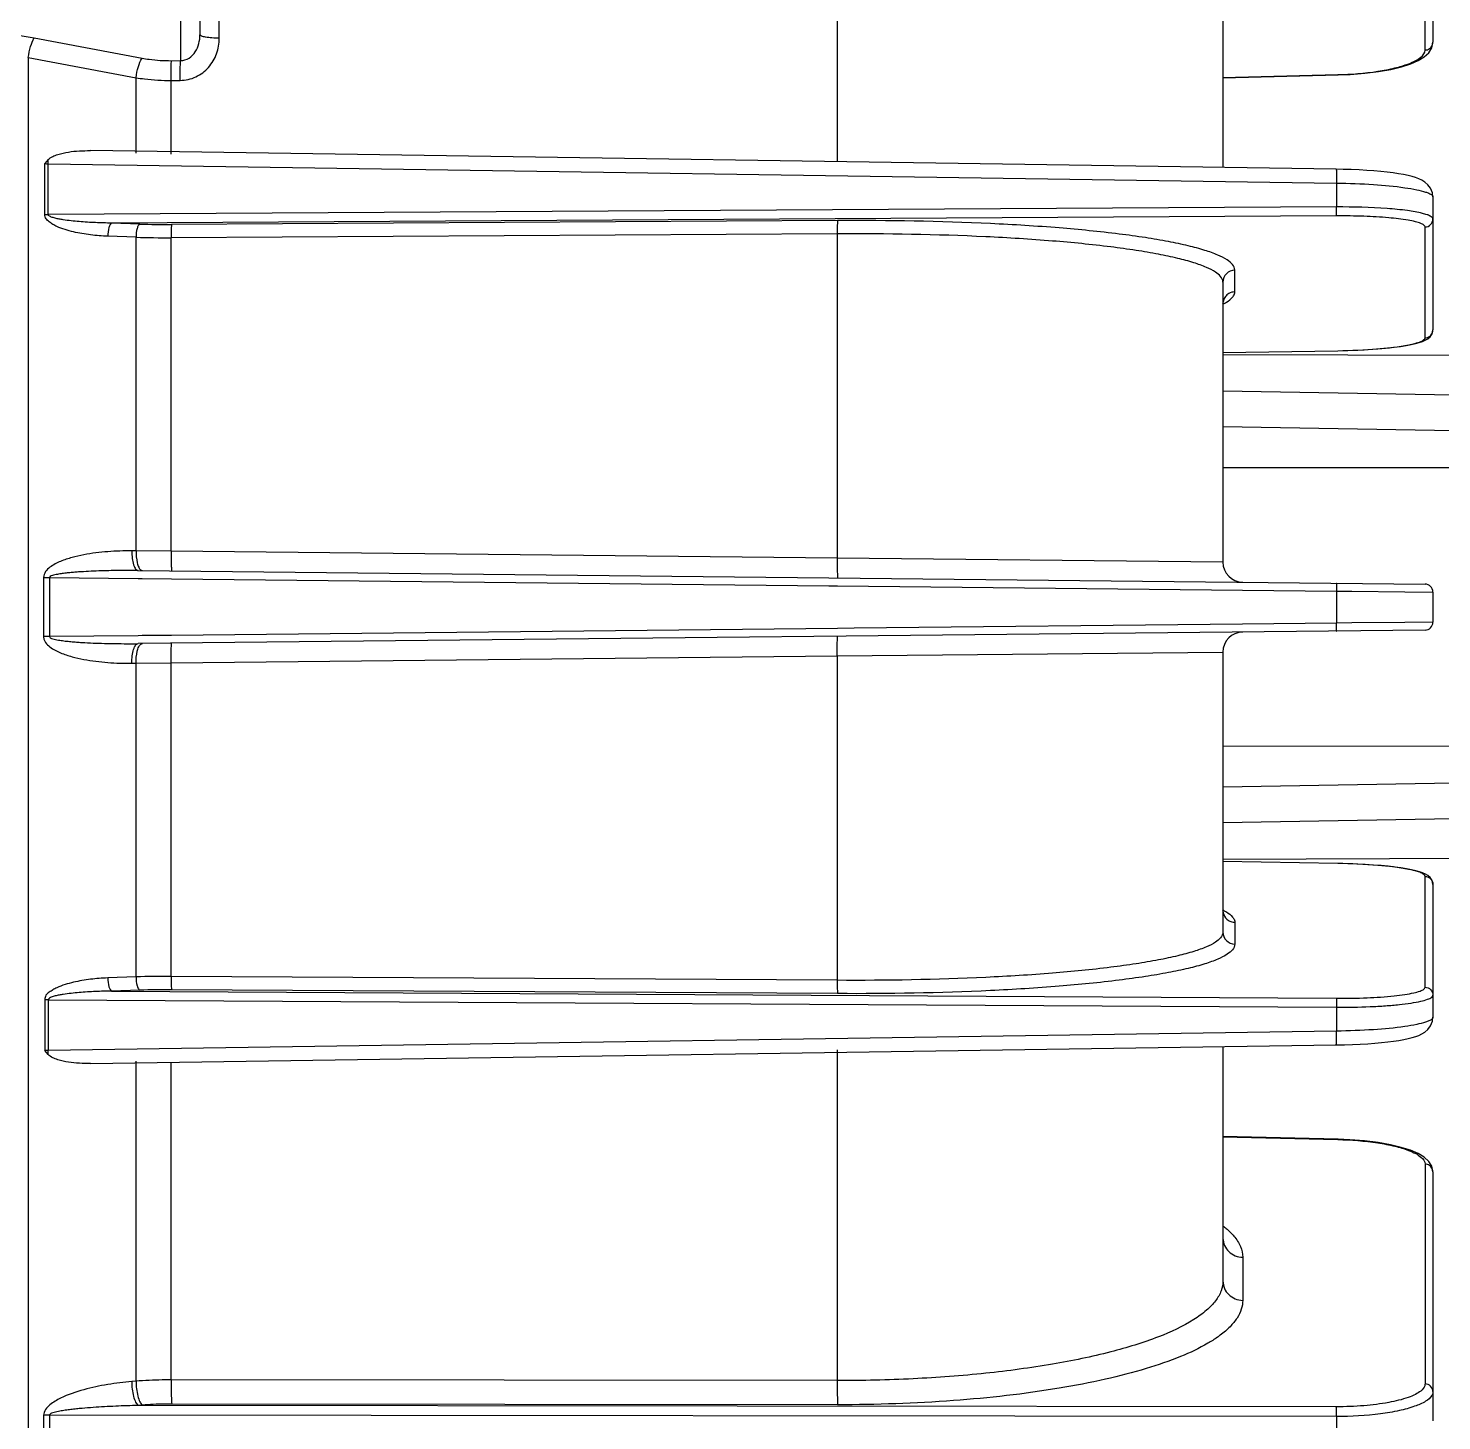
# Model space of a CAD drawing. Header units: millimetres. Extents: x -6 to 705, y -10 to 538.
# Drawn here: x 192.165 to 194.446, y 217.607 to 219.855 of the extents above; entities that cross this region are included whole.
import ezdxf

# ---------------------------------------------------------------- set-up
doc = ezdxf.new("R2010")
doc.units = ezdxf.units.MM

msp = doc.modelspace()

# ---------------------------------------------------------------- linework, layer by layer
at = {"color": 8, "linetype": 'Continuous', "lineweight": -3}
for p, q in [((192.4419, 220.2939), (192.4419, 219.8449)), ((194.4321, 220.2344), (194.4321, 219.8326)), ((194.4194, 219.8201), (194.4194, 220.1749)), ((192.4731, 219.8392), (192.4731, 220.1685)), ((193.4705, 220.1696), (193.4706, 219.6397)), ((194.0932, 220.0088), (194.0932, 219.6304)), ((192.4105, 219.9687), (192.4105, 219.8031)), ((192.1745, 219.8398), (192.3484, 219.8072)), ((194.4303, 219.8236), (194.4321, 219.8326)), ((192.1648, 219.808), (192.1648, 215.8857)), ((192.1648, 219.808), (192.3387, 219.7755)), ((192.3958, 219.803), (192.4105, 219.8031)), ((192.3387, 219.6538), (192.3387, 219.7755)), ((192.3955, 219.7711), (192.4102, 219.7712)), ((192.3955, 219.6519), (192.3955, 219.7711)), ((194.0932, 219.776), (194.2788, 219.7804)), ((194.0932, 219.7755), (194.2789, 219.7799)), ((194.2788, 219.7804), (194.2789, 219.7799)), ((194.276, 219.6277), (192.265, 219.6577)), ((192.197, 219.6432), (192.1913, 219.6368)), ((192.1913, 219.5547), (192.1913, 219.6368)), ((192.197, 219.5546), (192.197, 219.6365)), ((192.197, 219.6365), (194.2765, 219.6053)), ((194.2765, 219.6053), (194.2765, 219.5668)), ((194.4321, 219.5829), (194.4321, 219.5829)), ((194.4321, 219.5829), (194.4321, 219.3684)), ((194.2765, 219.5668), (192.197, 219.5546)), ((194.2762, 219.5524), (192.2992, 219.5408)), ((192.3448, 219.5392), (192.2992, 219.5408)), ((193.471, 219.5448), (192.396, 219.5385)), ((194.4194, 219.3556), (194.4194, 219.5345)), ((192.3387, 219.5179), (192.2931, 219.5195)), ((192.3387, 219.0114), (192.3387, 219.5179)), ((193.4705, 219.5233), (192.3955, 219.5171)), ((192.3955, 219.0109), (192.3955, 219.5171)), ((193.4705, 219.5233), (193.4705, 218.9997)), ((194.0932, 219.4456), (194.0932, 218.9934)), ((194.1123, 219.4297), (194.1123, 219.4648)), ((194.0932, 219.4114), (194.0932, 219.4105)), ((194.4308, 219.362), (194.4321, 219.3684)), ((194.0932, 219.3316), (194.2788, 219.3348)), ((194.5625, 219.3266), (194.0932, 219.3281)), ((194.2788, 219.3348), (194.2788, 219.3347)), ((194.5625, 219.2612), (194.0932, 219.2693)), ((194.5625, 219.2035), (194.0932, 219.2116)), ((194.5625, 219.1453), (194.0932, 219.1459)), ((192.3387, 219.0114), (192.3318, 219.0115)), ((192.3955, 219.0109), (192.3387, 219.0114)), ((193.4705, 218.9997), (192.3955, 219.0109)), ((194.0932, 218.9934), (193.4705, 218.9997)), ((192.1894, 218.9685), (192.1894, 218.8731)), ((192.1989, 218.9685), (192.1989, 218.8731)), ((192.1989, 218.9685), (192.3419, 218.967)), ((192.3419, 218.967), (192.3488, 218.9669)), ((192.3421, 218.9798), (194.4194, 218.958)), ((192.3488, 218.9669), (192.3962, 218.9664)), ((192.3962, 218.9664), (193.4571, 218.9553)), ((193.4571, 218.9553), (193.4712, 218.9551)), ((193.4712, 218.9551), (194.125, 218.9483)), ((194.125, 218.9483), (194.2765, 218.9467)), ((194.2765, 218.9467), (194.2765, 218.8949)), ((194.2765, 218.9467), (194.3011, 218.9465)), ((194.3011, 218.9465), (194.3869, 218.9456)), ((194.3869, 218.9456), (194.4321, 218.9451)), ((194.4321, 218.9451), (194.4321, 218.8965)), ((194.2765, 218.8949), (194.125, 218.8933)), ((194.301, 218.8952), (194.2765, 218.8949)), ((194.3868, 218.896), (194.301, 218.8952)), ((194.4321, 218.8965), (194.3868, 218.896)), ((192.3419, 218.8746), (192.1989, 218.8731)), ((192.3488, 218.8747), (192.3419, 218.8746)), ((194.4194, 218.8836), (192.3421, 218.8618)), ((192.3962, 218.8752), (192.3488, 218.8747)), ((193.4712, 218.8865), (192.3962, 218.8752)), ((193.4979, 218.8867), (193.4712, 218.8865)), ((194.125, 218.8933), (193.4979, 218.8867)), ((192.3318, 218.8301), (192.3387, 218.8302)), ((192.3387, 218.8302), (192.3955, 218.8307)), ((192.3387, 218.3237), (192.3387, 218.8302)), ((192.3955, 218.8307), (193.4705, 218.8419)), ((192.3955, 218.3245), (192.3955, 218.8307)), ((193.4705, 218.8419), (194.0932, 218.8482)), ((193.4705, 218.8419), (193.4705, 218.3183)), ((194.0932, 218.8482), (194.0932, 218.396)), ((194.5625, 218.6963), (194.0932, 218.6957)), ((194.5625, 218.6381), (194.0932, 218.63)), ((194.5625, 218.5804), (194.0932, 218.5723)), ((194.5625, 218.515), (194.0932, 218.5135)), ((194.2788, 218.5068), (194.0932, 218.51)), ((194.2788, 218.5068), (194.2788, 218.5069)), ((194.4194, 218.3071), (194.4194, 218.486)), ((194.4321, 218.4732), (194.4321, 218.2587)), ((194.0932, 218.4311), (194.0932, 218.4302)), ((194.0934, 218.4291), (194.0932, 218.4302)), ((194.1123, 218.4119), (194.1123, 218.3768)), ((193.4705, 218.3183), (192.3955, 218.3245)), ((192.3387, 218.3237), (192.2931, 218.3221)), ((192.3448, 218.3024), (192.2992, 218.3008)), ((193.471, 218.2968), (192.396, 218.3031)), ((192.1913, 218.2869), (192.1913, 218.2048)), ((192.197, 218.287), (192.197, 218.2051)), ((192.197, 218.287), (194.2765, 218.2748)), ((192.2992, 218.3008), (194.2762, 218.2892)), ((194.2765, 218.2748), (194.2765, 218.2363)), ((194.4321, 218.2587), (194.4321, 218.2587)), ((194.2765, 218.2363), (192.197, 218.2051)), ((192.265, 218.1839), (194.276, 218.2139)), ((194.0932, 218.2112), (194.0932, 217.8328)), ((194.276, 218.2139), (194.2894, 218.2142)), ((192.197, 218.1984), (192.1913, 218.2048)), ((192.3387, 217.671), (192.3387, 218.1878)), ((193.4706, 218.2058), (193.4705, 217.6721)), ((192.3955, 217.6732), (192.3955, 218.1858)), ((194.2789, 218.0617), (194.0932, 218.0661)), ((194.0932, 218.0656), (194.2788, 218.0612)), ((194.2789, 218.0617), (194.2788, 218.0612)), ((194.4194, 218.0215), (194.4194, 217.6667)), ((194.4321, 218.009), (194.4321, 217.6072)), ((194.0932, 217.9023), (194.0932, 217.9019)), ((194.1251, 217.8712), (194.1251, 217.8016)), ((192.3387, 217.671), (192.3318, 217.6704)), ((193.4705, 217.6721), (192.3955, 217.6732)), ((192.3489, 217.6324), (192.3421, 217.6319)), ((194.2762, 217.6298), (192.3421, 217.6319)), ((193.4714, 217.633), (192.3963, 217.6342)), ((192.1894, 217.6159), (192.1894, 217.5237)), ((192.1989, 217.6164), (192.1989, 217.5242)), ((194.2765, 217.614), (192.1989, 217.6164)), ((194.2765, 217.614), (194.2765, 217.564))]:
    msp.add_line(p, q, dxfattribs=at)
for points in [[(194.3815, 219.7932), (194.3963, 219.798), (194.4084, 219.8032), (194.418, 219.8091), (194.4254, 219.8157), (194.4303, 219.8236)], [(194.2789, 219.7799), (194.2985, 219.7807), (194.3223, 219.7826), (194.3443, 219.7854), (194.3642, 219.789), (194.3815, 219.7932)], [(194.4321, 219.5829), (194.4313, 219.5896), (194.4284, 219.5969), (194.4241, 219.6027), (194.4192, 219.607), (194.4143, 219.61), (194.4094, 219.6123), (194.4041, 219.6142), (194.3984, 219.6159), (194.3919, 219.6175), (194.3846, 219.619), (194.3766, 219.6204), (194.3677, 219.6217), (194.3582, 219.6229), (194.3479, 219.624), (194.3369, 219.6249), (194.3252, 219.6258), (194.313, 219.6265), (194.3003, 219.6271), (194.2873, 219.6275), (194.276, 219.6277)], [(194.0932, 219.4114), (194.0934, 219.4125), (194.0941, 219.4143)], [(194.3797, 219.3418), (194.3888, 219.3432), (194.3968, 219.3447), (194.4039, 219.3463), (194.41, 219.348), (194.4152, 219.3497), (194.4197, 219.3517), (194.4239, 219.3541), (194.4276, 219.3573), (194.4308, 219.362)], [(194.2788, 219.3347), (194.2931, 219.335), (194.3074, 219.3355), (194.3213, 219.3362), (194.3346, 219.3371), (194.3471, 219.3381), (194.3589, 219.3392), (194.3697, 219.3404), (194.3797, 219.3418)], [(194.3805, 218.4997), (194.3707, 218.5011), (194.36, 218.5023), (194.3485, 218.5034), (194.3361, 218.5044), (194.323, 218.5053), (194.3093, 218.506), (194.2952, 218.5065), (194.2806, 218.5069), (194.2788, 218.5069)], [(194.4043, 218.4952), (194.3973, 218.4968), (194.3894, 218.4983), (194.3805, 218.4997)], [(194.4321, 218.4732), (194.4308, 218.4795), (194.4277, 218.4843), (194.424, 218.4875), (194.4199, 218.4899), (194.4154, 218.4918), (194.4103, 218.4936), (194.4043, 218.4952)], [(194.0932, 218.4281), (194.0941, 218.4272), (194.0934, 218.4291)], [(194.2894, 218.2142), (194.3023, 218.2146), (194.3148, 218.2152), (194.3268, 218.2159), (194.3382, 218.2168), (194.3491, 218.2178), (194.3591, 218.2188), (194.3685, 218.22), (194.3772, 218.2213), (194.385, 218.2227), (194.3922, 218.2242), (194.3986, 218.2257), (194.4043, 218.2274), (194.4095, 218.2293), (194.4144, 218.2316), (194.4192, 218.2346), (194.4241, 218.2389), (194.4284, 218.2447), (194.4313, 218.2521), (194.4321, 218.2587)], [(194.381, 218.0485), (194.3636, 218.0527), (194.3437, 218.0563), (194.3217, 218.0591), (194.298, 218.0609), (194.2789, 218.0617)], [(194.4081, 218.0385), (194.3959, 218.0438), (194.381, 218.0485)], [(194.4321, 218.009), (194.4303, 218.018), (194.4253, 218.026), (194.4179, 218.0327), (194.4081, 218.0385)]]:
    msp.add_lwpolyline(points, dxfattribs=at)
at = {"color": 1}
msp.add_circle((211.1234, 217.2284), 28.8225, dxfattribs=at)
at = {"color": 8, "linetype": 'Continuous', "lineweight": -3}
for centre, radius, start, end in [((192.2012, 219.7864), 0.1499, 266.2174, 268.3927), ((191.5092, 219.6437), 0.6878, 359.3979, 359.9541), ((192.1975, 219.7048), 0.1502, 267.6173, 269.7863), ((192.3883, 220.8146), 1.2761, 268.048, 270.3461), ((192.3883, 220.9525), 1.4354, 268.0174, 270.2871), ((194.1124, 219.4105), 0.0192, 164.9124, 177.1448), ((194.1254, 218.9934), 0.0323, 180.0001, 269.4101), ((192.1998, 222.2795), 3.311, 269.82, 269.984), ((192.325, 217.3633), 1.6165, 89.6673, 89.9277), ((192.3249, 217.3453), 1.6346, 89.3997, 89.6673), ((194.4192, 218.9451), 0.0129, 359.9995, 89.3539), ((194.4192, 218.8965), 0.0129, 270.6166, 0.0002), ((192.1984, 216.4006), 2.4725, 89.9882, 90.2078), ((194.1254, 218.8482), 0.0323, 90.5898, 179.9999), ((192.3883, 216.8893), 1.4353, 89.7128, 91.9831), ((192.3883, 217.0271), 1.276, 89.6538, 91.9521), ((192.1975, 218.1377), 0.1493, 90.2104, 92.3929), ((192.2012, 218.0553), 0.1499, 91.6069, 93.783), ((191.5092, 218.1979), 0.6878, 0.0459, 0.6021), ((192.1999, 217.4947), 0.1216, 90.4419, 94.9124)]:
    msp.add_arc(centre, radius, start, end, dxfattribs=at)
for points, knots in [([(192.1043, 219.8456), (192.1102, 219.8457), (192.1338, 219.8455), (192.1573, 219.8431), (192.1745, 219.8398)], [0, 0, 0, 0, 0.253849, 1, 1, 1, 1]), ([(192.1648, 219.808), (192.1655, 219.8141), (192.1678, 219.825), (192.1718, 219.8356), (192.1745, 219.8398)], [0, 0, 0, 0, 0.54968, 1, 1, 1, 1]), ([(192.4102, 219.7712), (192.4188, 219.7712), (192.4361, 219.7752), (192.4569, 219.7911), (192.4701, 219.8136), (192.4731, 219.8307), (192.4731, 219.8392)], [0, 0, 0, 0, 0.251427, 0.501724, 0.751026, 1, 1, 1, 1]), ([(192.4105, 219.8031), (192.4153, 219.8031), (192.4251, 219.8062), (192.4351, 219.817), (192.4407, 219.8305), (192.4419, 219.8401), (192.4419, 219.8449)], [0, 0, 0, 0, 0.24917, 0.499527, 0.749883, 1, 1, 1, 1]), ([(192.4731, 219.8392), (192.4691, 219.8392), (192.4618, 219.8395), (192.4518, 219.8407), (192.4458, 219.8419), (192.4419, 219.8439), (192.4419, 219.8449)], [0, 0, 0, 0, 0.371162, 0.686291, 0.901301, 1, 1, 1, 1]), ([(194.393, 219.798), (194.3968, 219.7995), (194.4037, 219.8026), (194.4137, 219.8086), (194.4194, 219.8157), (194.4194, 219.8201)], [0, 0, 0, 0, 0.348238, 0.626483, 1, 1, 1, 1]), ([(194.4194, 219.8201), (194.4219, 219.8202), (194.4271, 219.8217), (194.4305, 219.826), (194.4314, 219.8284)], [0, 0, 0, 0, 0.504533, 1, 1, 1, 1]), ([(192.3387, 219.7755), (192.3394, 219.7816), (192.3417, 219.7924), (192.3457, 219.803), (192.3484, 219.8072)], [0, 0, 0, 0, 0.549758, 1, 1, 1, 1]), ([(192.3484, 219.8072), (192.3522, 219.8064), (192.3679, 219.8039), (192.3838, 219.8029), (192.3958, 219.803)], [0, 0, 0, 0, 0.245087, 1, 1, 1, 1]), ([(192.3955, 219.7711), (192.3955, 219.7741), (192.3954, 219.7848), (192.3954, 219.7954), (192.3958, 219.803)], [0, 0, 0, 0, 0.285677, 1, 1, 1, 1]), ([(192.4102, 219.7712), (192.4102, 219.7742), (192.4101, 219.7849), (192.4102, 219.7955), (192.4105, 219.8031)], [0, 0, 0, 0, 0.285675, 1, 1, 1, 1]), ([(194.2788, 219.7804), (194.3003, 219.7809), (194.3313, 219.7832), (194.3693, 219.7904), (194.3857, 219.7952), (194.393, 219.798)], [0, 0, 0, 0, 0.558187, 0.799195, 1, 1, 1, 1]), ([(192.3387, 219.7755), (192.3432, 219.7747), (192.3621, 219.7721), (192.3811, 219.771), (192.3955, 219.7711)], [0, 0, 0, 0, 0.244909, 1, 1, 1, 1]), ([(192.197, 219.6432), (192.199, 219.6453), (192.2041, 219.6485), (192.2151, 219.6528), (192.2296, 219.6558), (192.2472, 219.6576), (192.2591, 219.6578), (192.265, 219.6577)], [0, 0, 0, 0, 0.124758, 0.249273, 0.498626, 0.7489, 1, 1, 1, 1]), ([(194.276, 219.6277), (194.2761, 219.6277), (194.2761, 219.6269), (194.2763, 219.6259), (194.2764, 219.6238), (194.2765, 219.6211), (194.2765, 219.6178), (194.2765, 219.6125), (194.2765, 219.6082), (194.2765, 219.6053)], [0, 0, 0, 0, 0.020076, 0.075294, 0.165156, 0.286747, 0.436288, 0.609529, 1, 1, 1, 1]), ([(194.2765, 219.6053), (194.2965, 219.6051), (194.3333, 219.6037), (194.3766, 219.5998), (194.4045, 219.5951), (194.4174, 219.5921), (194.4251, 219.5892), (194.4294, 219.5871), (194.4321, 219.5846), (194.4321, 219.5829)], [0, 0, 0, 0, 0.375745, 0.69297, 0.815371, 0.907839, 0.942148, 0.968448, 1, 1, 1, 1]), ([(194.2762, 219.5524), (194.2763, 219.5529), (194.2763, 219.5545), (194.2766, 219.5593), (194.2765, 219.5636), (194.2765, 219.5668)], [0, 0, 0, 0, 0.11236, 0.341286, 1, 1, 1, 1]), ([(194.4153, 219.5565), (194.4073, 219.5585), (194.3883, 219.5616), (194.3421, 219.566), (194.3037, 219.5669), (194.2765, 219.5668)], [0, 0, 0, 0, 0.176656, 0.413512, 1, 1, 1, 1]), ([(194.4321, 219.5473), (194.4321, 219.5494), (194.4279, 219.5523), (194.4221, 219.5546), (194.4178, 219.5558), (194.4153, 219.5565)], [0, 0, 0, 0, 0.323705, 0.614813, 1, 1, 1, 1]), ([(192.2931, 219.5195), (192.2838, 219.5199), (192.2652, 219.5213), (192.2376, 219.526), (192.2172, 219.532), (192.2045, 219.5385), (192.1995, 219.5417), (192.196, 219.545), (192.1926, 219.5485), (192.1912, 219.5523), (192.1913, 219.5547)], [0, 0, 0, 0, 0.246753, 0.494595, 0.744206, 0.807314, 0.870877, 0.902993, 0.935334, 1, 1, 1, 1]), ([(192.2992, 219.5408), (192.2905, 219.5409), (192.2775, 219.5413), (192.2601, 219.5421), (192.2471, 219.5431), (192.234, 219.5443), (192.2232, 219.5457), (192.2146, 219.5472), (192.2082, 219.5485), (192.203, 219.5502), (192.1988, 219.5517), (192.1973, 219.5535), (192.197, 219.5546)], [0, 0, 0, 0, 0.249552, 0.37439, 0.499274, 0.624216, 0.749238, 0.811804, 0.874429, 0.937093, 0.968615, 1, 1, 1, 1]), ([(192.2992, 219.5408), (192.2982, 219.5404), (192.2963, 219.538), (192.2937, 219.5309), (192.2931, 219.5243), (192.2931, 219.5195)], [0, 0, 0, 0, 0.147207, 0.377745, 1, 1, 1, 1]), ([(192.3448, 219.5392), (192.3438, 219.5388), (192.3419, 219.5364), (192.3393, 219.5293), (192.3386, 219.5227), (192.3387, 219.5179)], [0, 0, 0, 0, 0.147207, 0.377746, 1, 1, 1, 1]), ([(192.396, 219.5385), (192.3958, 219.5377), (192.3957, 219.5353), (192.3955, 219.5306), (192.3955, 219.5243), (192.3955, 219.5196), (192.3955, 219.5171)], [0, 0, 0, 0, 0.112266, 0.340808, 0.652697, 1, 1, 1, 1]), ([(193.471, 219.5448), (193.4708, 219.544), (193.4708, 219.5416), (193.4706, 219.5369), (193.4705, 219.5305), (193.4706, 219.5258), (193.4706, 219.5233)], [0, 0, 0, 0, 0.11226, 0.340874, 0.652812, 1, 1, 1, 1]), ([(194.1123, 219.4648), (194.1123, 219.4716), (194.101, 219.4818), (194.0837, 219.49), (194.0623, 219.4977), (194.0357, 219.5047), (194.0036, 219.5114), (193.9664, 219.5177), (193.9077, 219.5257), (193.8245, 219.5339), (193.6729, 219.5432), (193.5534, 219.5453), (193.471, 219.5448)], [0, 0, 0, 0, 0.03118, 0.057243, 0.091326, 0.133488, 0.183539, 0.241121, 0.305799, 0.454153, 0.623416, 1, 1, 1, 1]), ([(194.4124, 219.5403), (194.4096, 219.5414), (194.4029, 219.5433), (194.3857, 219.5468), (194.358, 219.5499), (194.3192, 219.5521), (194.291, 219.5524), (194.2762, 219.5524)], [0, 0, 0, 0, 0.065199, 0.15199, 0.38361, 0.675096, 1, 1, 1, 1]), ([(194.4194, 219.5345), (194.4194, 219.5356), (194.4171, 219.5384), (194.4142, 219.5396), (194.4124, 219.5403)], [0, 0, 0, 0, 0.365759, 1, 1, 1, 1]), ([(194.4194, 219.5345), (194.4226, 219.5345), (194.4294, 219.5373), (194.4321, 219.544), (194.4321, 219.5473)], [0, 0, 0, 0, 0.50151, 1, 1, 1, 1]), ([(194.0932, 219.4456), (194.0932, 219.4522), (194.0822, 219.4621), (194.0653, 219.4702), (194.0446, 219.4776), (194.0187, 219.4844), (193.9876, 219.491), (193.9515, 219.4971), (193.8945, 219.5049), (193.8137, 219.5128), (193.6665, 219.5219), (193.5505, 219.5238), (193.4705, 219.5233)], [0, 0, 0, 0, 0.031233, 0.057307, 0.091393, 0.133557, 0.183609, 0.241191, 0.305865, 0.454207, 0.623454, 1, 1, 1, 1]), ([(194.1123, 219.4648), (194.1074, 219.4647), (194.0973, 219.4606), (194.0932, 219.4505), (194.0932, 219.4456)], [0, 0, 0, 0, 0.501513, 1, 1, 1, 1]), ([(194.1027, 219.4271), (194.1006, 219.4258), (194.0967, 219.4225), (194.0945, 219.4179), (194.0938, 219.4155)], [0, 0, 0, 0, 0.500222, 1, 1, 1, 1]), ([(194.0939, 219.4103), (194.0955, 219.4111), (194.1009, 219.4141), (194.106, 219.4179), (194.1088, 219.4212)], [0, 0, 0, 0, 0.297979, 1, 1, 1, 1]), ([(194.1088, 219.4212), (194.1094, 219.4219), (194.1112, 219.4244), (194.1123, 219.4275), (194.1123, 219.4297)], [0, 0, 0, 0, 0.282325, 1, 1, 1, 1]), ([(194.393, 219.3443), (194.3996, 219.3456), (194.4083, 219.3476), (194.4172, 219.3517), (194.4194, 219.3544), (194.4194, 219.3556)], [0, 0, 0, 0, 0.688545, 0.88543, 1, 1, 1, 1]), ([(194.4194, 219.3556), (194.4219, 219.3556), (194.427, 219.3572), (194.4303, 219.3613), (194.4312, 219.3637)], [0, 0, 0, 0, 0.501044, 1, 1, 1, 1]), ([(194.2788, 219.3348), (194.3003, 219.3351), (194.3385, 219.3369), (194.3766, 219.341), (194.393, 219.3443)], [0, 0, 0, 0, 0.563064, 1, 1, 1, 1]), ([(192.3318, 219.0115), (192.3188, 219.0116), (192.2929, 219.0108), (192.2607, 219.0069), (192.2353, 219.0011), (192.2198, 218.9961), (192.2079, 218.9906), (192.1995, 218.9853), (192.1921, 218.9785), (192.1894, 218.9719), (192.1894, 218.9685)], [0, 0, 0, 0, 0.248517, 0.497077, 0.621563, 0.746324, 0.808978, 0.871966, 0.935585, 1, 1, 1, 1]), ([(192.3318, 219.0115), (192.3318, 219.0075), (192.3322, 218.9999), (192.3339, 218.991), (192.3361, 218.9853), (192.3381, 218.9818), (192.3405, 218.9798), (192.3421, 218.9798)], [0, 0, 0, 0, 0.347404, 0.647976, 0.768811, 0.866694, 1, 1, 1, 1]), ([(192.3387, 219.0114), (192.3386, 219.005), (192.3394, 218.9959), (192.3426, 218.9857), (192.3449, 218.9819), (192.3462, 218.9808)], [0, 0, 0, 0, 0.604445, 0.836428, 1, 1, 1, 1]), ([(192.3955, 219.0109), (192.3955, 219.0069), (192.3955, 219.001), (192.3955, 218.9935), (192.3956, 218.9888), (192.3957, 218.9849), (192.3959, 218.982), (192.396, 218.9802), (192.3962, 218.9795), (192.3962, 218.9792), (192.3963, 218.9792)], [0, 0, 0, 0, 0.382664, 0.555781, 0.706763, 0.830539, 0.92238, 0.979255, 0.994068, 1, 1, 1, 1]), ([(193.4706, 218.9997), (193.4705, 218.9957), (193.4705, 218.9898), (193.4706, 218.9823), (193.4707, 218.9775), (193.4708, 218.9736), (193.4709, 218.9708), (193.4711, 218.969), (193.4712, 218.9682), (193.4713, 218.968), (193.4714, 218.968)], [0, 0, 0, 0, 0.382521, 0.555643, 0.706656, 0.830474, 0.922352, 0.979251, 0.994069, 1, 1, 1, 1]), ([(192.3271, 218.9799), (192.3163, 218.9799), (192.3, 218.9797), (192.2784, 218.9792), (192.2622, 218.9785), (192.2486, 218.9777), (192.2379, 218.9769), (192.2298, 218.9762), (192.2217, 218.9753), (192.215, 218.9743), (192.2097, 218.9733), (192.2056, 218.9724), (192.2022, 218.9713), (192.1989, 218.9698), (192.1989, 218.9685)], [0, 0, 0, 0, 0.250273, 0.375406, 0.500537, 0.625663, 0.688227, 0.750789, 0.813351, 0.875912, 0.907198, 0.938475, 0.969782, 1, 1, 1, 1]), ([(192.3462, 218.9808), (192.3464, 218.9807), (192.3472, 218.9801), (192.3482, 218.9797), (192.3489, 218.9797)], [0, 0, 0, 0, 0.277963, 1, 1, 1, 1]), ([(194.2762, 218.9595), (194.2763, 218.9595), (194.2762, 218.959), (194.2764, 218.9585), (194.2764, 218.9572), (194.2765, 218.9549), (194.2765, 218.9513), (194.2765, 218.9483), (194.2765, 218.9467)], [0, 0, 0, 0, 0.020638, 0.077799, 0.169965, 0.294045, 0.618334, 1, 1, 1, 1]), ([(194.2762, 218.8821), (194.2763, 218.8821), (194.2762, 218.8826), (194.2764, 218.8831), (194.2764, 218.8844), (194.2765, 218.8867), (194.2765, 218.8903), (194.2765, 218.8933), (194.2765, 218.8949)], [0, 0, 0, 0, 0.020505, 0.077567, 0.169677, 0.293747, 0.618137, 1, 1, 1, 1]), ([(192.1894, 218.8731), (192.1895, 218.8714), (192.1901, 218.8679), (192.1934, 218.862), (192.1995, 218.8562), (192.208, 218.851), (192.2198, 218.8455), (192.2353, 218.8405), (192.2607, 218.8347), (192.2929, 218.8308), (192.3188, 218.83), (192.3318, 218.8301)], [0, 0, 0, 0, 0.032817, 0.065208, 0.128787, 0.191728, 0.254329, 0.378983, 0.503359, 0.751702, 1, 1, 1, 1]), ([(192.1989, 218.8731), (192.1989, 218.8723), (192.2003, 218.8711), (192.203, 218.87), (192.2067, 218.8689), (192.2111, 218.868), (192.217, 218.867), (192.2245, 218.866), (192.2335, 218.8651), (192.2425, 218.8643), (192.2546, 218.8635), (192.2696, 218.8627), (192.2877, 218.8622), (192.3119, 218.8617), (192.33, 218.8617), (192.3421, 218.8618)], [0, 0, 0, 0, 0.015678, 0.031237, 0.062478, 0.093722, 0.124973, 0.187471, 0.24997, 0.312468, 0.374968, 0.499968, 0.624972, 0.749979, 1, 1, 1, 1]), ([(193.4706, 218.8419), (193.4705, 218.8459), (193.4705, 218.8518), (193.4706, 218.8593), (193.4707, 218.8641), (193.4708, 218.868), (193.4709, 218.8708), (193.4711, 218.8727), (193.4712, 218.8734), (193.4713, 218.8736), (193.4714, 218.8736)], [0, 0, 0, 0, 0.38256, 0.555695, 0.706714, 0.830531, 0.922397, 0.979276, 0.994082, 1, 1, 1, 1]), ([(192.3318, 218.8301), (192.3318, 218.8342), (192.3322, 218.8417), (192.3339, 218.8506), (192.3361, 218.8563), (192.3381, 218.8598), (192.3405, 218.8618), (192.3421, 218.8618)], [0, 0, 0, 0, 0.347404, 0.647976, 0.768811, 0.866694, 1, 1, 1, 1]), ([(192.3387, 218.8302), (192.3386, 218.8366), (192.3394, 218.8457), (192.3426, 218.8559), (192.3449, 218.8597), (192.3462, 218.8608)], [0, 0, 0, 0, 0.60444, 0.836424, 1, 1, 1, 1]), ([(192.3462, 218.8608), (192.3464, 218.861), (192.3472, 218.8615), (192.3482, 218.8619), (192.3489, 218.8619)], [0, 0, 0, 0, 0.277965, 1, 1, 1, 1]), ([(192.3955, 218.8307), (192.3955, 218.8347), (192.3955, 218.8406), (192.3955, 218.8481), (192.3956, 218.8528), (192.3957, 218.8567), (192.3959, 218.8596), (192.396, 218.8614), (192.3962, 218.8621), (192.3962, 218.8624), (192.3963, 218.8624)], [0, 0, 0, 0, 0.382674, 0.555794, 0.706777, 0.830553, 0.92239, 0.97926, 0.994071, 1, 1, 1, 1]), ([(194.3929, 218.4973), (194.3766, 218.5006), (194.3385, 218.5047), (194.3003, 218.5065), (194.2788, 218.5068)], [0, 0, 0, 0, 0.436971, 1, 1, 1, 1]), ([(194.4127, 218.4919), (194.4114, 218.4924), (194.405, 218.4948), (194.3983, 218.4963), (194.3929, 218.4973)], [0, 0, 0, 0, 0.196465, 1, 1, 1, 1]), ([(194.4194, 218.486), (194.4194, 218.4872), (194.4172, 218.4899), (194.4144, 218.4911), (194.4127, 218.4919)], [0, 0, 0, 0, 0.368224, 1, 1, 1, 1]), ([(194.4194, 218.486), (194.4226, 218.486), (194.4294, 218.4833), (194.4321, 218.4765), (194.4321, 218.4732)], [0, 0, 0, 0, 0.501509, 1, 1, 1, 1]), ([(194.0932, 218.4302), (194.0934, 218.4262), (194.0964, 218.4182), (194.1035, 218.4137), (194.1074, 218.4126)], [0, 0, 0, 0, 0.49872, 1, 1, 1, 1]), ([(194.0939, 218.4313), (194.0955, 218.4305), (194.1009, 218.4275), (194.106, 218.4237), (194.1088, 218.4204)], [0, 0, 0, 0, 0.297975, 1, 1, 1, 1]), ([(194.1088, 218.4204), (194.1094, 218.4197), (194.1112, 218.4172), (194.1123, 218.4141), (194.1123, 218.4119)], [0, 0, 0, 0, 0.28234, 1, 1, 1, 1]), ([(194.0932, 218.396), (194.0932, 218.3894), (194.0822, 218.3795), (194.0653, 218.3714), (194.0446, 218.364), (194.0187, 218.3572), (193.9876, 218.3506), (193.9515, 218.3445), (193.8945, 218.3367), (193.8137, 218.3288), (193.6665, 218.3198), (193.5505, 218.3178), (193.4705, 218.3183)], [0, 0, 0, 0, 0.031233, 0.057307, 0.091393, 0.133557, 0.183608, 0.241191, 0.305865, 0.454207, 0.623454, 1, 1, 1, 1]), ([(194.0932, 218.396), (194.0932, 218.3911), (194.0973, 218.381), (194.1074, 218.3769), (194.1123, 218.3768)], [0, 0, 0, 0, 0.498488, 1, 1, 1, 1]), ([(194.1123, 218.3768), (194.1123, 218.37), (194.101, 218.3598), (194.0837, 218.3516), (194.0623, 218.3439), (194.0357, 218.3369), (194.0036, 218.3302), (193.9664, 218.3239), (193.9077, 218.3159), (193.8245, 218.3077), (193.6729, 218.2984), (193.5534, 218.2963), (193.471, 218.2968)], [0, 0, 0, 0, 0.03118, 0.057242, 0.091324, 0.133487, 0.183538, 0.241121, 0.305799, 0.454153, 0.623416, 1, 1, 1, 1]), ([(192.3955, 218.3245), (192.3955, 218.322), (192.3955, 218.3173), (192.3955, 218.311), (192.3957, 218.3063), (192.3958, 218.3039), (192.396, 218.3031)], [0, 0, 0, 0, 0.347316, 0.659212, 0.887749, 1, 1, 1, 1]), ([(192.2931, 218.3221), (192.2838, 218.3218), (192.2652, 218.3203), (192.2422, 218.3164), (192.224, 218.3116), (192.213, 218.3074), (192.2055, 218.3037), (192.2016, 218.301), (192.1986, 218.299), (192.1956, 218.2969), (192.1924, 218.2932), (192.1913, 218.2894), (192.1913, 218.2869)], [0, 0, 0, 0, 0.246395, 0.493878, 0.61832, 0.743503, 0.806415, 0.838137, 0.870178, 0.902188, 0.934401, 1, 1, 1, 1]), ([(192.2931, 218.3221), (192.2931, 218.3173), (192.2937, 218.3107), (192.2963, 218.3037), (192.2982, 218.3012), (192.2992, 218.3008)], [0, 0, 0, 0, 0.622255, 0.852793, 1, 1, 1, 1]), ([(192.3387, 218.3237), (192.3386, 218.3189), (192.3393, 218.3123), (192.3419, 218.3052), (192.3438, 218.3028), (192.3448, 218.3024)], [0, 0, 0, 0, 0.622254, 0.852793, 1, 1, 1, 1]), ([(193.4706, 218.3183), (193.4706, 218.3158), (193.4705, 218.3111), (193.4706, 218.3047), (193.4708, 218.3001), (193.4708, 218.2976), (193.471, 218.2968)], [0, 0, 0, 0, 0.347188, 0.659126, 0.88774, 1, 1, 1, 1]), ([(194.2762, 218.2892), (194.2928, 218.2891), (194.3239, 218.2896), (194.3609, 218.292), (194.3859, 218.2951), (194.4, 218.2976), (194.4103, 218.3003), (194.4158, 218.3027), (194.4176, 218.3041)], [0, 0, 0, 0, 0.34844, 0.652176, 0.776219, 0.876876, 0.951751, 1, 1, 1, 1]), ([(194.4176, 218.3041), (194.4179, 218.3044), (194.4187, 218.3051), (194.4194, 218.3063), (194.4194, 218.3071)], [0, 0, 0, 0, 0.30486, 1, 1, 1, 1]), ([(194.4194, 218.3071), (194.4226, 218.3071), (194.4294, 218.3043), (194.4321, 218.2976), (194.4321, 218.2943)], [0, 0, 0, 0, 0.501511, 1, 1, 1, 1]), ([(192.2992, 218.3008), (192.2905, 218.3007), (192.2775, 218.3004), (192.2601, 218.2995), (192.2471, 218.2985), (192.2341, 218.2973), (192.2233, 218.2959), (192.2147, 218.2944), (192.2093, 218.2933), (192.2051, 218.2921), (192.201, 218.2911), (192.1978, 218.289), (192.197, 218.287)], [0, 0, 0, 0, 0.249765, 0.37471, 0.499702, 0.624751, 0.749876, 0.812513, 0.875128, 0.90651, 0.938061, 1, 1, 1, 1]), ([(194.2762, 218.2892), (194.2763, 218.2887), (194.2763, 218.2871), (194.2766, 218.2823), (194.2765, 218.278), (194.2765, 218.2748)], [0, 0, 0, 0, 0.112553, 0.341523, 1, 1, 1, 1]), ([(194.2765, 218.2748), (194.2946, 218.2747), (194.321, 218.2752), (194.3548, 218.277), (194.3769, 218.2789), (194.3959, 218.2813), (194.4112, 218.284), (194.4223, 218.287), (194.4283, 218.2895), (194.4302, 218.2911)], [0, 0, 0, 0, 0.348765, 0.508718, 0.652707, 0.776732, 0.877293, 0.951994, 1, 1, 1, 1]), ([(194.4302, 218.2911), (194.4305, 218.2914), (194.4314, 218.2922), (194.4321, 218.2934), (194.4321, 218.2943)], [0, 0, 0, 0, 0.304084, 1, 1, 1, 1]), ([(194.4321, 218.2587), (194.4321, 218.257), (194.4294, 218.2545), (194.4251, 218.2524), (194.4174, 218.2496), (194.4045, 218.2465), (194.3766, 218.2418), (194.3333, 218.2379), (194.2965, 218.2365), (194.2765, 218.2363)], [0, 0, 0, 0, 0.031554, 0.057854, 0.092164, 0.184633, 0.307035, 0.624259, 1, 1, 1, 1]), ([(194.276, 218.2139), (194.2761, 218.2139), (194.2761, 218.2147), (194.2763, 218.2157), (194.2764, 218.2179), (194.2765, 218.2205), (194.2765, 218.2238), (194.2765, 218.2291), (194.2765, 218.2334), (194.2765, 218.2363)], [0, 0, 0, 0, 0.02001, 0.075177, 0.165009, 0.286594, 0.436148, 0.609424, 1, 1, 1, 1]), ([(192.265, 218.1839), (192.2591, 218.1838), (192.2472, 218.184), (192.2296, 218.1858), (192.2151, 218.1888), (192.2041, 218.1931), (192.199, 218.1963), (192.197, 218.1984)], [0, 0, 0, 0, 0.251101, 0.501375, 0.750727, 0.875242, 1, 1, 1, 1]), ([(194.2788, 218.0612), (194.3003, 218.0607), (194.3312, 218.0584), (194.3692, 218.0512), (194.3856, 218.0464), (194.3929, 218.0436)], [0, 0, 0, 0, 0.558015, 0.799057, 1, 1, 1, 1]), ([(194.3929, 218.0436), (194.3968, 218.0422), (194.4037, 218.0391), (194.4137, 218.033), (194.4194, 218.0259), (194.4194, 218.0215)], [0, 0, 0, 0, 0.348361, 0.626676, 1, 1, 1, 1]), ([(194.4314, 218.0132), (194.4305, 218.0156), (194.4271, 218.0199), (194.4219, 218.0214), (194.4194, 218.0215)], [0, 0, 0, 0, 0.495466, 1, 1, 1, 1]), ([(194.0932, 217.922), (194.095, 217.9206), (194.1012, 217.9155), (194.1071, 217.9098), (194.1109, 217.9053)], [0, 0, 0, 0, 0.268502, 1, 1, 1, 1]), ([(194.0932, 217.9019), (194.0932, 217.8979), (194.095, 217.8898), (194.1021, 217.8796), (194.1127, 217.8729), (194.121, 217.8712), (194.1251, 217.8712)], [0, 0, 0, 0, 0.245858, 0.494435, 0.746339, 1, 1, 1, 1]), ([(194.1109, 217.9053), (194.1152, 217.9002), (194.1222, 217.8896), (194.1251, 217.877), (194.1251, 217.8712)], [0, 0, 0, 0, 0.534415, 1, 1, 1, 1]), ([(194.0932, 217.8328), (194.0932, 217.8274), (194.0909, 217.8158), (194.0813, 217.7996), (194.066, 217.7841), (194.036, 217.7627), (193.9842, 217.7391), (193.9075, 217.7158), (193.8141, 217.6967), (193.7075, 217.6825), (193.5915, 217.6738), (193.5114, 217.672), (193.4705, 217.6721)], [0, 0, 0, 0, 0.024289, 0.051348, 0.083183, 0.120924, 0.215709, 0.336141, 0.479525, 0.641569, 0.81706, 1, 1, 1, 1]), ([(194.0932, 217.8328), (194.0932, 217.8288), (194.0949, 217.8206), (194.102, 217.8102), (194.1126, 217.8034), (194.1209, 217.8017), (194.1251, 217.8016)], [0, 0, 0, 0, 0.245762, 0.494355, 0.746269, 1, 1, 1, 1]), ([(194.1251, 217.8016), (194.1251, 217.7968), (194.1234, 217.7866), (194.1161, 217.7721), (194.1044, 217.758), (194.0945, 217.7496), (194.0889, 217.7455)], [0, 0, 0, 0, 0.210095, 0.43824, 0.69851, 1, 1, 1, 1]), ([(194.0688, 217.7322), (194.0547, 217.724), (194.0221, 217.7087), (193.9666, 217.6897), (193.901, 217.6729), (193.7976, 217.6531), (193.6534, 217.6371), (193.5337, 217.633), (193.4714, 217.633)], [0, 0, 0, 0, 0.080203, 0.176437, 0.287722, 0.412439, 0.693496, 1, 1, 1, 1]), ([(194.0889, 217.7455), (194.0874, 217.7443), (194.0809, 217.7396), (194.0741, 217.7353), (194.0688, 217.7322)], [0, 0, 0, 0, 0.23723, 1, 1, 1, 1]), ([(192.3318, 217.6704), (192.3188, 217.6694), (192.2927, 217.6662), (192.2541, 217.658), (192.2257, 217.6485), (192.2079, 217.6389), (192.1971, 217.6315), (192.1895, 217.6225), (192.1894, 217.6159)], [0, 0, 0, 0, 0.246747, 0.495434, 0.746856, 0.810557, 0.874716, 1, 1, 1, 1]), ([(192.3318, 217.6704), (192.3318, 217.6623), (192.333, 217.6509), (192.3373, 217.6381), (192.3403, 217.6332), (192.3421, 217.6319)], [0, 0, 0, 0, 0.595961, 0.83616, 1, 1, 1, 1]), ([(192.3387, 217.671), (192.3386, 217.6629), (192.3399, 217.6514), (192.3442, 217.6386), (192.3471, 217.6338), (192.3489, 217.6324)], [0, 0, 0, 0, 0.595961, 0.83616, 1, 1, 1, 1]), ([(192.3955, 217.6732), (192.3907, 217.6732), (192.3717, 217.673), (192.3528, 217.6721), (192.3387, 217.671)], [0, 0, 0, 0, 0.25425, 1, 1, 1, 1]), ([(192.3955, 217.6732), (192.3954, 217.6651), (192.3954, 217.654), (192.3958, 217.641), (192.3961, 217.6361), (192.3963, 217.6342)], [0, 0, 0, 0, 0.620199, 0.858941, 1, 1, 1, 1]), ([(193.4706, 217.6721), (193.4705, 217.664), (193.4705, 217.6528), (193.4709, 217.6398), (193.4711, 217.6349), (193.4714, 217.633)], [0, 0, 0, 0, 0.620102, 0.858922, 1, 1, 1, 1]), ([(194.4194, 217.6667), (194.4194, 217.6657), (194.4186, 217.6611), (194.4152, 217.6574), (194.4125, 217.6552)], [0, 0, 0, 0, 0.215813, 1, 1, 1, 1]), ([(194.4321, 217.6542), (194.4321, 217.6574), (194.4293, 217.6641), (194.4226, 217.6667), (194.4194, 217.6667)], [0, 0, 0, 0, 0.493904, 1, 1, 1, 1]), ([(194.4125, 217.6552), (194.4098, 217.6531), (194.4033, 217.6491), (194.3862, 217.6422), (194.3583, 217.6356), (194.3194, 217.6308), (194.2911, 217.6297), (194.2762, 217.6298)], [0, 0, 0, 0, 0.071872, 0.162116, 0.394371, 0.681622, 1, 1, 1, 1]), ([(194.4302, 217.6479), (194.4279, 217.644), (194.4189, 217.6369), (194.4088, 217.6327), (194.4026, 217.6305)], [0, 0, 0, 0, 0.407285, 1, 1, 1, 1]), ([(194.4321, 217.6542), (194.4321, 217.6537), (194.432, 217.6515), (194.4311, 217.6493), (194.4302, 217.6479)], [0, 0, 0, 0, 0.239309, 1, 1, 1, 1]), ([(192.3421, 217.6319), (192.33, 217.6316), (192.3119, 217.631), (192.2877, 217.6298), (192.2696, 217.6287), (192.2546, 217.6275), (192.2425, 217.6263), (192.2335, 217.6253), (192.2245, 217.6241), (192.217, 217.6229), (192.2111, 217.6217), (192.2066, 217.6206), (192.2025, 217.6194), (192.1993, 217.6178), (192.1989, 217.6164)], [0, 0, 0, 0, 0.249823, 0.3748, 0.499826, 0.624911, 0.687483, 0.750078, 0.812705, 0.875374, 0.906734, 0.938123, 0.969543, 1, 1, 1, 1]), ([(192.3963, 217.6342), (192.3923, 217.6342), (192.3765, 217.6341), (192.3607, 217.6334), (192.3489, 217.6324)], [0, 0, 0, 0, 0.254256, 1, 1, 1, 1]), ([(194.2765, 217.614), (194.2765, 217.6173), (194.2764, 217.6225), (194.2764, 217.6278), (194.2762, 217.6298)], [0, 0, 0, 0, 0.619605, 1, 1, 1, 1]), ([(194.4026, 217.6305), (194.3946, 217.6276), (194.3763, 217.6228), (194.3343, 217.6158), (194.3002, 217.614), (194.2765, 217.614)], [0, 0, 0, 0, 0.201003, 0.442256, 1, 1, 1, 1])]:
    msp.add_open_spline(points, degree=3, knots=knots, dxfattribs=at)
for points in [[(194.4314, 219.8284), (194.4319, 219.8297), (194.4321, 219.8312), (194.4321, 219.8326)], [(194.1123, 219.4297), (194.109, 219.4297), (194.1056, 219.4287), (194.1027, 219.4271)], [(194.4312, 219.3637), (194.4318, 219.3652), (194.4321, 219.3668), (194.4321, 219.3684)], [(194.1074, 218.4126), (194.109, 218.4122), (194.1107, 218.4119), (194.1123, 218.4119)], [(194.4321, 218.009), (194.4321, 218.0104), (194.4319, 218.0119), (194.4314, 218.0132)]]:
    msp.add_open_spline(points, degree=3, dxfattribs=at)

doc.saveas('drawing.dxf')
